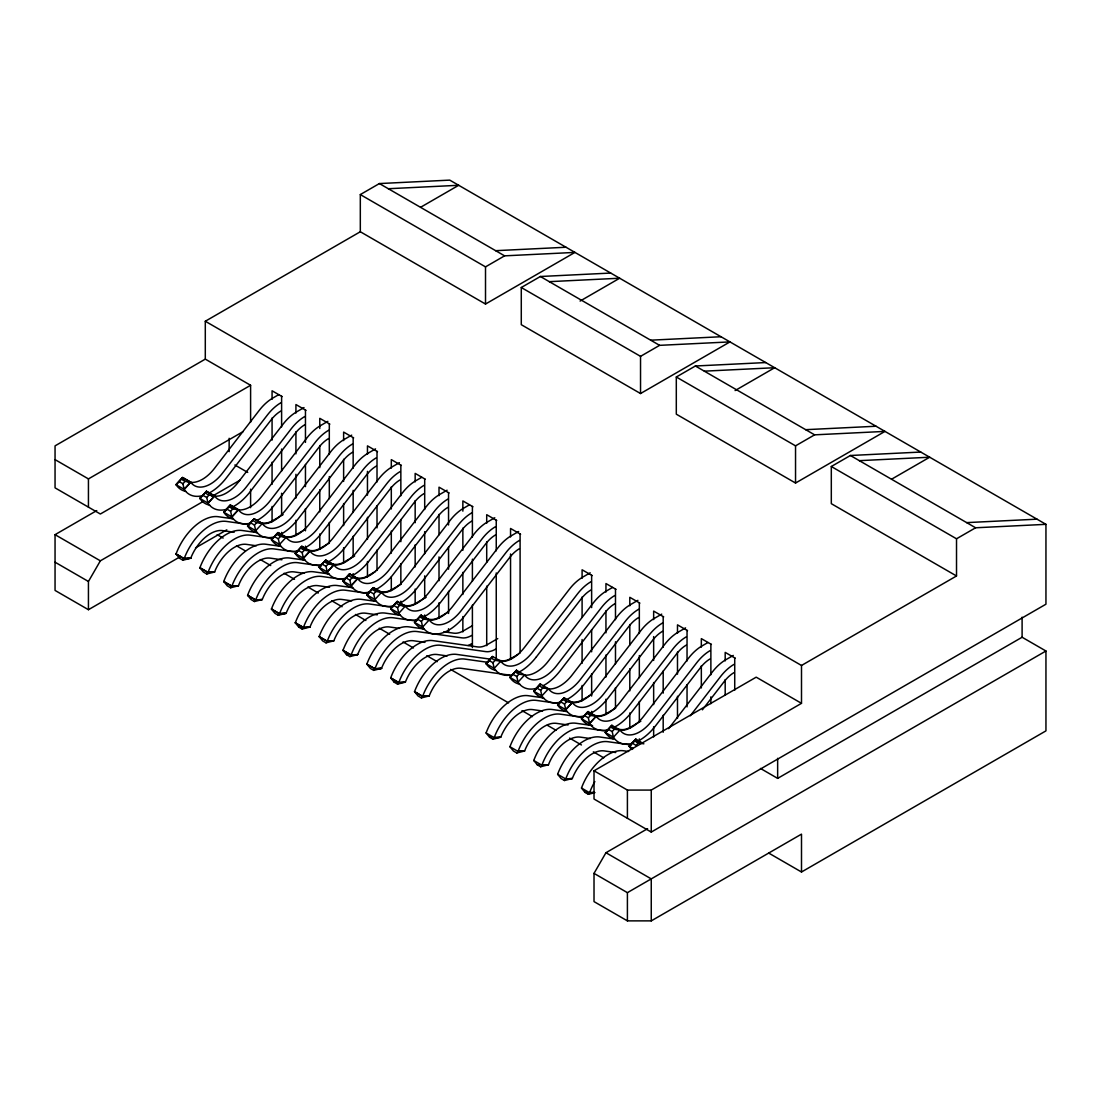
<?xml version="1.0" encoding="UTF-8"?>
<svg xmlns="http://www.w3.org/2000/svg" width="1101" height="1101" viewBox="0 0 1101 1101"><rect width="100%" height="100%" fill="white"/><g stroke="black" fill="none" stroke-linecap="round" stroke-linejoin="round"><path stroke-width="1.5" d="M185.863 491.39A42.389 24.47 -60 0 1 176.064 484.674L182.628 477.531L190.734 482.21A32.273 18.634 -60 0 0 222.567 473.072L267.378 415.022A36.195 20.891 -60 0 1 280.893 402.76M209.713 505.153A42.389 24.47 -60 0 1 199.914 498.45L206.479 491.294L214.585 495.973A32.273 18.634 -60 0 0 246.418 486.848L291.228 428.798A36.195 20.891 -60 0 1 304.743 416.536M232.228 518.612A42.389 24.47 -60 0 1 223.751 512.213L230.329 505.07L238.435 509.749A32.273 18.634 -60 0 0 270.268 500.611L315.079 442.561A36.195 20.891 -60 0 1 328.593 430.298M257.4 532.691A42.389 24.47 -60 0 1 247.601 525.989L254.18 518.832L262.272 523.512A32.273 18.634 -60 0 0 294.118 514.387L338.915 456.337A36.195 20.891 -60 0 1 352.444 444.061M279.915 546.151A42.389 24.47 -60 0 1 271.452 539.751L278.03 532.609L286.122 537.274A32.273 18.634 -60 0 0 317.969 528.15L362.766 470.099A36.195 20.891 -60 0 1 376.294 457.837M305.101 560.23A42.389 24.47 -60 0 1 295.302 553.528L301.867 546.371L309.973 551.05A32.273 18.634 -60 0 0 341.819 541.912L386.616 483.876A36.195 20.891 -60 0 1 400.131 471.6M328.951 574.006A42.389 24.47 -60 0 1 319.152 567.29L325.717 560.134L333.823 564.813L327.258 571.97L319.152 567.29L325.717 560.134L333.823 564.827A32.273 18.634 -60 0 0 365.67 555.688L410.467 497.638A36.195 20.891 -60 0 1 423.981 485.376M352.802 587.769A42.389 24.47 -60 0 1 343.003 581.067L349.567 573.91L357.674 578.589A32.273 18.634 -60 0 0 389.506 569.451L434.317 511.401A36.195 20.891 -60 0 1 447.832 499.138M375.317 601.229A42.389 24.47 -60 0 1 366.853 594.829L373.418 587.673L381.524 592.352A32.273 18.634 -60 0 0 413.357 583.227L458.167 525.177A36.195 20.891 -60 0 1 471.682 512.915M400.489 615.308A42.389 24.47 -60 0 1 390.69 608.592L397.268 601.449L405.374 606.128A32.273 18.634 -60 0 0 437.207 596.99L482.004 538.94A36.195 20.891 -60 0 1 495.533 526.677M423.018 628.767A42.389 24.47 -60 0 1 414.54 622.368L421.119 615.211L429.211 619.891A32.273 18.634 -60 0 0 461.058 610.766L505.854 552.716A36.195 20.891 -60 0 1 519.383 540.453M495.89 670.385A42.389 24.47 -60 0 1 486.091 663.669L492.656 656.526L500.762 661.206A32.273 18.634 -60 0 0 532.609 652.067L577.406 594.017A36.195 20.891 -60 0 1 590.92 581.755M519.741 684.148A42.389 24.47 -60 0 1 509.942 677.445L516.507 670.289L524.613 674.968A32.273 18.634 -60 0 0 556.445 665.844L601.256 607.793A36.195 20.891 -60 0 1 614.771 595.517M543.591 697.924A42.389 24.47 -60 0 1 533.779 691.208L540.357 684.065L548.463 688.744A32.273 18.634 -60 0 0 580.296 679.606L625.107 621.556A36.195 20.891 -60 0 1 638.621 609.293M566.107 711.384A42.389 24.47 -60 0 1 557.629 704.984L564.207 697.828L572.314 702.507A32.273 18.634 -60 0 0 604.146 693.369L648.943 635.318A36.195 20.891 -60 0 1 662.472 623.056M591.278 725.463A42.389 24.47 -60 0 1 581.479 718.747L588.058 711.59L596.164 716.283A32.273 18.634 -60 0 0 627.997 707.145L672.794 649.095A36.195 20.891 -60 0 1 686.322 636.832M613.794 738.909A42.389 24.47 -60 0 1 605.33 732.523L611.895 725.366L620.014 730.046A32.273 18.634 -60 0 0 651.847 720.907L696.644 662.857A36.195 20.891 -60 0 1 710.159 650.595M634.878 741.042L635.745 739.129L643.851 743.822L638.208 742.982L634.878 741.042L629.18 746.285A42.389 24.47 -60 0 0 631.85 749.464M96.75 510.589L55.05 534.673L55.05 590.425L88.438 609.706L88.438 581.479L100.356 560.822L203.011 501.561M768.801 853.124L801.5 872.006L801.5 834.131L651.255 920.876L627.405 920.876L594.017 901.609L594.017 873.382L605.949 852.725L647.594 828.681M536.38 656.898L581.177 598.848A26.08 15.056 -60 0 1 590.92 590.012M668.624 728.656L712.388 671.954A36.195 20.891 -60 0 1 725.903 659.692L733.28 655.425M690.286 715.788L720.494 676.633A36.195 20.891 -60 0 1 734.009 664.371M702.397 709.815L724.279 681.464A26.08 15.056 -60 0 1 734.009 672.628M233.178 518.819L218.246 516.713A42.389 24.47 -60 0 0 176.064 553.968L179.573 558.29L182.917 560.216L184.17 558.661A42.389 24.47 -60 0 1 226.352 521.392L249.583 524.668M257.028 532.595L242.096 530.489A42.389 24.47 -60 0 0 199.914 567.744L203.424 572.052L206.754 573.979L208.02 572.424A42.389 24.47 -60 0 1 250.202 535.169L273.433 538.444M280.879 546.357L265.947 544.252A42.389 24.47 -60 0 0 223.751 581.507L227.274 585.828L230.604 587.755L231.857 586.2A42.389 24.47 -60 0 1 274.053 548.931L297.284 552.207M304.729 560.134L289.783 558.028A42.389 24.47 -60 0 0 247.601 595.283L251.124 599.591L254.455 601.518L255.707 599.962A42.389 24.47 -60 0 1 297.903 562.707L321.134 565.983M328.566 573.896L313.634 571.791A42.389 24.47 -60 0 0 271.452 609.046L274.961 613.367L278.305 615.294L279.558 613.725A42.389 24.47 -60 0 1 321.74 576.47L344.971 579.745M352.416 587.659L337.484 585.553A42.389 24.47 -60 0 0 295.302 622.822L298.811 627.13L302.156 629.056L303.408 627.501A42.389 24.47 -60 0 1 345.59 590.246L368.821 593.522M376.267 601.435L361.334 599.329A42.389 24.47 -60 0 0 319.152 636.584L322.662 640.906L326.006 642.833L327.258 641.264A42.389 24.47 -60 0 1 369.441 604.009L392.672 607.284M400.117 615.198L385.185 613.092A42.389 24.47 -60 0 0 343.003 650.361L346.512 654.668L349.857 656.595L351.109 655.04A42.389 24.47 -60 0 1 393.291 617.785L416.522 621.06M366.853 664.123L370.363 668.431L373.693 670.371L374.946 668.802A42.389 24.47 -60 0 1 417.141 631.547L461.938 637.864A26.08 15.056 -60 0 0 471.682 635.456M497.748 638.58L487.426 644.539A26.08 15.056 -60 0 1 477.683 646.948L432.886 640.631A42.389 24.47 -60 0 0 390.69 677.886L394.213 682.207L397.544 684.134L398.796 682.579A42.389 24.47 -60 0 1 440.992 645.31L485.789 651.627A26.08 15.056 -60 0 0 495.533 649.218M489.917 659.086L456.722 654.407A42.389 24.47 -60 0 0 414.54 691.662L418.063 695.97L421.394 697.896L422.646 696.341A42.389 24.47 -60 0 1 464.842 659.086L488.073 662.362M543.206 697.814L528.274 695.708A42.389 24.47 -60 0 0 486.091 732.963L489.601 737.285L492.945 739.211L494.198 737.656A42.389 24.47 -60 0 1 536.38 700.387L559.611 703.663M567.056 711.59L552.124 709.484A42.389 24.47 -60 0 0 509.942 746.739L513.451 751.047L516.796 752.974L518.048 751.419A42.389 24.47 -60 0 1 560.23 714.164L583.461 717.439M592.558 725.587L575.974 723.247A42.389 24.47 -60 0 0 533.779 760.502L537.302 764.823L540.632 766.75L541.885 765.181A42.389 24.47 -60 0 1 584.08 727.926L607.312 731.202M613.092 738.881L599.825 737.009A42.389 24.47 -60 0 0 557.629 774.278L561.152 778.586L564.483 780.513L565.735 778.957A42.389 24.47 -60 0 1 607.931 741.702L631.162 744.978M628.643 751.488L623.661 750.786A42.389 24.47 -60 0 0 581.479 788.041L584.989 792.362L588.333 794.289L589.585 792.72A42.389 24.47 -60 0 1 594.857 781.586M176.064 484.674L182.628 477.531L190.734 482.21L184.17 489.367L176.064 484.674L182.628 477.531A32.273 18.634 -60 0 0 184.707 479.816M184.17 489.353L182.917 483.738L185.092 481.371L190.734 482.21L184.17 489.367A42.389 24.47 -60 0 0 202.845 495.546M199.914 498.45L206.479 491.294L214.585 495.973L208.02 503.129L199.914 498.45L206.479 491.294M208.02 503.129L206.754 497.514L208.942 495.133L214.585 495.973L208.02 503.129A42.389 24.47 -60 0 0 226.696 509.309M223.751 512.213L230.329 505.07L238.435 509.749L231.871 516.892L223.751 512.213L230.329 505.07A32.273 18.634 -60 0 0 232.394 507.355M231.857 516.892L230.604 511.277L232.793 508.91L238.435 509.749L231.857 516.892A42.389 24.47 -60 0 0 250.546 523.085M247.601 525.989L254.18 518.832L262.286 523.512L255.707 530.668L247.601 525.989L254.18 518.832M274.397 536.848A42.389 24.47 -60 0 1 255.707 530.668L254.455 525.053L256.643 522.672L262.272 523.512M271.452 539.751L278.03 532.609L286.136 537.288L279.558 544.431L271.452 539.751L278.03 532.609A32.273 18.634 -60 0 0 280.094 534.893M298.247 550.624A42.389 24.47 -60 0 1 279.558 544.431L278.305 538.816L280.48 536.448L286.122 537.274M295.302 553.528L301.867 546.371L309.973 551.05L303.408 558.207L295.302 553.528L301.867 546.371A32.273 18.634 -60 0 0 303.945 548.656M303.408 558.207L302.156 552.592L304.33 550.211L309.973 551.05L303.408 558.207A42.389 24.47 -60 0 0 322.084 564.386M345.934 578.163A42.389 24.47 -60 0 1 327.258 571.97L326.006 566.354L328.181 563.987L333.823 564.813M327.258 571.97L333.823 564.827M343.003 581.067L349.567 573.91L357.674 578.589L351.109 585.746L343.003 581.067L349.567 573.91M351.109 585.746L349.857 580.131L352.031 577.75L357.674 578.589L351.109 585.746A42.389 24.47 -60 0 0 369.785 591.925M366.853 594.829L373.418 587.673L381.524 592.366L374.959 599.508L366.853 594.829L373.418 587.673A32.273 18.634 -60 0 0 375.482 589.971M393.635 605.701A42.389 24.47 -60 0 1 374.959 599.508L373.693 593.893L375.881 591.526L381.524 592.352M390.69 608.592L397.268 601.449L405.374 606.128L398.81 613.285L390.69 608.592L397.268 601.449M417.485 619.464A42.389 24.47 -60 0 1 398.81 613.285L397.544 607.656L399.732 605.289L405.374 606.128M414.54 622.368L421.119 615.211L429.225 619.891L422.646 627.047L414.54 622.368L421.119 615.211A32.273 18.634 -60 0 0 423.183 617.496M519.383 548.711A26.08 15.056 -60 0 0 509.639 557.546L464.842 615.597A42.389 24.47 -60 0 1 422.646 627.047L421.394 621.432L423.582 619.051L429.211 619.891M486.091 663.669L492.656 656.526L486.091 663.669L494.198 668.348A42.389 24.47 -60 0 0 512.873 674.541M500.762 661.206L494.198 668.348L492.945 662.733L495.12 660.366L500.762 661.192M536.724 688.304A42.389 24.47 -60 0 1 518.048 682.125L509.942 677.445L516.507 670.289A32.273 18.634 -60 0 0 518.585 672.573M516.796 676.509L518.97 674.129L524.613 674.968L518.048 682.125L516.796 676.509L513.451 674.583M540.357 684.065L533.779 691.208L540.357 684.065L533.779 691.208L541.898 695.887A42.389 24.47 -60 0 0 560.574 702.08M540.632 690.272L542.821 687.905L548.463 688.731L541.898 695.887L540.632 690.272L537.302 688.345M584.425 715.843A42.389 24.47 -60 0 1 565.735 709.663L557.629 704.984L564.207 697.828A32.273 18.634 -60 0 0 566.272 700.112M564.483 704.048L566.671 701.667L572.3 702.507L565.749 709.663L564.483 704.048L561.152 702.121M565.749 709.663L572.314 702.507M608.275 729.619A42.389 24.47 -60 0 1 589.585 723.426L581.479 718.747L588.058 711.59A32.273 18.634 -60 0 0 590.122 713.888M588.333 717.811L590.521 715.444L596.15 716.269L589.585 723.426L588.333 717.811L584.989 715.884M589.585 723.426L596.164 716.283M632.112 743.381A42.389 24.47 -60 0 1 613.436 737.202L605.33 732.523L611.895 725.366A32.273 18.634 -60 0 0 613.973 727.651M612.184 731.587L614.358 729.206L620.001 730.046L613.436 737.202L612.184 731.587L608.839 729.646M633.24 748.625L629.18 746.285L635.745 739.129A32.273 18.634 -60 0 0 637.823 741.427M638.208 742.982L636.034 745.349L632.69 743.423M319.152 567.29L325.717 560.134A32.273 18.634 -60 0 0 327.795 562.432M509.942 677.445L516.507 670.289M557.629 704.984L564.207 697.828M581.479 718.747L588.058 711.59M605.33 732.523L611.895 725.366M629.18 746.285L635.745 739.129M205.295 321.244L360.316 231.747L360.316 194.574L379.391 183.564L449.745 180.124L1045.95 524.337L1045.95 604.201L651.255 832.067L594.017 799.023L594.017 770.796L756.194 677.17L801.5 703.333L801.5 665.472L205.295 321.244L205.295 359.119L55.05 445.864L55.05 487.853L100.356 514.016L243.17 431.564M420.582 207.291L458.69 185.285L388.336 188.725M55.05 459.626L88.438 478.907L250.601 385.281L250.601 422.233M360.316 194.574L485.513 266.869L504.588 255.845L574.942 252.404L485.513 304.041L360.316 231.747M278.691 394.667L272.787 398.08A36.195 20.891 -60 0 0 259.272 410.343L214.461 468.393A32.273 18.634 -60 0 1 187.225 481.412M304.014 407.59L296.637 411.843A36.195 20.891 -60 0 0 283.108 424.119L238.311 482.155A32.273 18.634 -60 0 1 213.993 496.042M521.282 287.512L640.534 356.352L659.609 345.342L729.963 341.902L640.534 393.539L521.282 324.685L521.282 287.512L540.371 276.502L610.711 273.062M327.85 421.353L320.487 425.619A36.195 20.891 -60 0 0 306.959 437.881L262.162 495.932A32.273 18.634 -60 0 1 237.844 509.818M211.929 496.413L240.197 480.091M580.089 301.068L619.657 278.223L549.303 281.663M351.701 435.129L344.324 439.382A36.195 20.891 -60 0 0 330.809 451.644L286.012 509.694A32.273 18.634 -60 0 1 261.694 523.581M88.438 609.706L180.674 556.445M195.565 547.858L226.806 529.829M375.551 448.891L368.174 453.158A36.195 20.891 -60 0 0 354.66 465.42L309.863 523.47A32.273 18.634 -60 0 1 282.627 536.49M283.108 514.662L272.787 520.622A26.08 15.056 -60 0 1 263.043 523.03L259.726 522.562M399.402 462.668L392.025 466.92A36.195 20.891 -60 0 0 378.51 479.183L333.713 537.233A32.273 18.634 -60 0 1 309.395 551.119M305.486 529.278L296.637 534.398A26.08 15.056 -60 0 1 286.893 536.806L281.911 536.104M421.779 477.284L415.875 480.697A36.195 20.891 -60 0 0 402.36 492.959L357.55 551.009A32.273 18.634 -60 0 1 330.314 564.029M329.337 543.054L320.487 548.16A26.08 15.056 -60 0 1 310.743 550.569L307.427 550.101M447.102 490.206L439.726 494.459A36.195 20.891 -60 0 0 426.211 506.721L381.4 564.772A32.273 18.634 -60 0 1 357.082 578.658M354.66 555.964L344.324 561.923A26.08 15.056 -60 0 1 334.594 564.345L331.277 563.877M676.303 377.01L795.541 445.85L814.616 434.84L884.97 431.399L795.541 483.036L676.303 414.182L676.303 377.01L695.378 366L765.732 362.559M469.466 504.822L463.576 508.235A36.195 20.891 -60 0 0 450.048 520.498L405.251 578.548A32.273 18.634 -60 0 1 380.932 592.434M375.551 571.447L368.174 575.699A26.08 15.056 -60 0 1 358.444 578.108L355.128 577.64M494.789 517.745L487.426 521.998A36.195 20.891 -60 0 0 473.898 534.26L429.101 592.31A32.273 18.634 -60 0 1 401.865 605.33M735.096 390.566L774.677 367.72L704.323 371.161M400.874 584.356L392.025 589.462A26.08 15.056 -60 0 1 382.295 591.884L378.964 591.416M518.64 531.508L511.263 535.76A36.195 20.891 -60 0 0 497.748 548.037L452.951 606.087A32.273 18.634 -60 0 1 428.633 619.959M426.197 597.279L415.875 603.238A26.08 15.056 -60 0 1 406.131 605.646L402.815 605.178M448.575 611.895L439.726 617A26.08 15.056 -60 0 1 429.982 619.409L425 618.707M472.425 625.657L463.576 630.777A26.08 15.056 -60 0 1 453.832 633.185L443.882 631.781M590.191 572.809L582.814 577.075A36.195 20.891 -60 0 0 569.3 589.338L524.489 647.388A32.273 18.634 -60 0 1 500.171 661.274M612.569 587.439L606.665 590.838A36.195 20.891 -60 0 0 593.15 603.1L548.339 661.15A32.273 18.634 -60 0 1 524.021 675.037M831.31 466.507L956.521 538.788L956.521 575.974L831.31 503.68L831.31 466.507L850.399 455.497L920.753 452.057M518.64 654.049L511.263 658.315A26.08 15.056 -60 0 1 501.533 660.724L498.216 660.256M637.892 600.348L630.515 604.614A36.195 20.891 -60 0 0 616.987 616.877L572.19 674.927A32.273 18.634 -60 0 1 544.954 687.946M891.576 479.21L929.684 457.218L859.33 460.658M661.729 614.124L654.366 618.377A36.195 20.891 -60 0 0 640.837 630.639L596.04 688.689A32.273 18.634 -60 0 1 571.722 702.576M685.579 627.887L678.202 632.153A36.195 20.891 -60 0 0 664.687 644.415L619.891 702.466A32.273 18.634 -60 0 1 595.572 716.352M591.664 694.511L582.814 699.617A26.08 15.056 -60 0 1 573.07 702.025L568.102 701.323M707.957 642.516L702.053 645.915A36.195 20.891 -60 0 0 688.538 658.178L643.741 716.228A32.273 18.634 -60 0 1 619.423 730.114M615.514 708.273L606.665 713.379A26.08 15.056 -60 0 1 596.921 715.801L593.604 715.333M956.521 538.788L975.596 527.778L1045.95 524.337M640.837 721.196L630.515 727.155A26.08 15.056 -60 0 1 620.771 729.564L615.789 728.862M801.5 665.472L956.521 575.974M594.017 770.796L627.405 790.078L651.255 790.078L801.5 703.333M760.488 768.457L777.65 778.379L1022.1 637.245L1045.95 651.008L1045.95 730.871L801.5 872.006M594.017 873.382L627.405 892.65L1045.95 651.008M234.183 532.237L222.567 530.599A32.273 18.634 -60 0 0 190.734 558.221L182.917 560.216M329.584 587.301L317.969 585.663A32.273 18.634 -60 0 0 286.136 613.298L278.305 615.294M424.972 642.378L413.357 640.741A32.273 18.634 -60 0 0 381.524 668.376L373.693 670.371M594.746 792.748L588.333 794.289M184.17 558.661L190.734 558.221L184.17 558.661L176.064 553.968L184.17 558.661L190.734 558.221M206.754 573.979L214.585 571.997A32.273 18.634 -60 0 1 246.418 544.362L256.382 545.766M230.604 587.755L238.435 585.76A32.273 18.634 -60 0 1 270.268 558.138L281.884 559.776M254.455 601.518L262.272 599.522A32.273 18.634 -60 0 1 294.118 571.901L304.069 573.304M279.558 613.725L286.136 613.298L279.558 613.725L271.452 609.046L279.558 613.725L286.122 613.298M298.811 627.13L301 626.992M302.156 629.056L309.973 627.061A32.273 18.634 -60 0 1 341.819 599.439L351.769 600.843M326.006 642.833L333.823 640.837L327.258 641.264L319.152 636.584L327.258 641.264L333.823 640.837A32.273 18.634 -60 0 1 365.67 613.202L377.285 614.84M346.512 654.668L348.687 654.531M349.857 656.595L357.674 654.6A32.273 18.634 -60 0 1 389.506 626.978L399.47 628.382M366.853 664.123L374.946 668.802L381.524 668.376L374.946 668.802L366.853 664.123A42.389 24.47 -60 0 1 409.035 626.868L423.968 628.974M394.213 682.207L396.388 682.056M397.544 684.134L405.374 682.138A32.273 18.634 -60 0 1 437.207 654.517L447.171 655.921M421.394 697.896L429.211 695.915A32.273 18.634 -60 0 1 461.058 668.279L505.854 674.596A36.195 20.891 -60 0 0 509.006 674.707M489.601 737.285L491.789 737.133M486.091 732.963L494.198 737.656L500.762 737.216A32.273 18.634 -60 0 1 532.609 709.595L542.559 710.998M492.945 739.211L500.762 737.216L494.198 737.656M509.942 746.739L518.048 751.419L524.613 750.978A32.273 18.634 -60 0 1 556.445 723.357L568.061 724.995M516.796 752.974L524.613 750.978L518.048 751.419M537.302 764.823L539.476 764.672M533.779 760.502L541.885 765.181L548.463 764.755A32.273 18.634 -60 0 1 580.296 737.12L590.26 738.523M540.632 766.75L548.463 764.755L541.885 765.181M557.629 774.278L565.735 778.957L572.314 778.517A32.273 18.634 -60 0 1 604.146 750.896L615.762 752.533M564.483 780.513L572.3 778.517L565.735 778.957M584.989 792.362L587.177 792.211M589.585 792.72L594.512 792.403L589.585 792.72L581.479 788.041M374.959 668.802L381.524 668.376M495.643 250.684L565.997 247.243M650.663 340.181L721.017 336.741M805.684 429.679L876.024 426.238M966.65 522.617L1037.004 519.177M379.391 183.564L504.588 255.845M540.371 276.502L659.609 345.342M695.378 366L814.616 434.84M850.399 455.497L975.596 527.778M282.117 396.58L272.071 390.786L272.071 399.291M305.968 410.356L295.921 404.549L295.921 413.054M329.818 424.119L319.772 418.325L319.772 428.523M353.669 437.895L343.622 432.087L343.622 440.593M377.519 451.658L367.459 445.864L367.459 454.355M401.356 465.434L391.309 459.626L391.309 468.131M425.206 479.196L415.16 473.389L415.16 481.894M449.057 492.959L439.01 487.165L439.01 495.67M472.907 506.735L462.86 500.927L462.86 511.139M496.757 520.498L486.711 514.704L486.711 523.209M520.608 534.274L510.547 528.466L510.547 536.971M592.145 575.575L582.099 569.781L582.099 578.286M615.996 589.352L605.949 583.544L605.949 592.049M639.846 603.114L629.8 597.306L629.8 605.811M663.697 616.89L653.65 611.083L653.65 619.588M687.547 630.653L677.487 624.845L677.487 633.35M711.397 644.415L701.337 638.621L701.337 647.127M735.234 658.192L725.187 652.384L725.187 660.889M205.295 359.119L250.601 385.281M234.871 464.994L247.739 472.425M181.748 479.444L185.092 481.371M205.598 493.207L208.942 495.133M229.448 506.983L232.793 508.91M253.299 520.745L256.643 522.672M277.149 534.522L280.48 536.448M301 548.284L304.33 550.211M324.85 562.06L328.181 563.987M348.687 575.823L352.031 577.75M372.537 589.585L375.881 591.526M396.388 603.362L399.732 605.289M420.238 617.124L423.582 619.051M491.789 658.439L495.12 660.366M515.626 672.202L518.97 674.129M539.476 685.978L542.821 687.905M563.327 699.741L566.671 701.667M587.177 713.517L590.521 715.444M611.027 727.279L614.358 729.206M179.573 481.811L182.917 483.738M203.424 495.588L206.754 497.514M227.274 509.35L230.604 511.277M251.124 523.126L254.455 525.053M274.961 536.889L278.305 538.816M298.811 550.665L302.156 552.592M322.662 564.428L326.006 566.354M346.512 578.204L349.857 580.131M370.363 591.966L373.693 593.893M394.213 605.729L397.544 607.656M418.063 619.505L421.394 621.432M489.601 660.806L492.945 662.733M217.186 534.646L223.131 538.086M236.522 545.807L245.44 550.954M260.304 559.542L270.708 565.556M284.099 573.277L294.504 579.291M307.881 587.012L318.285 593.026M331.676 600.747L342.081 606.761M355.458 614.482L365.876 620.496M379.253 628.217L389.658 634.231M403.035 641.952L413.453 647.966M426.83 655.687L437.235 661.687M450.612 669.422L508.607 702.892M521.984 710.627L532.389 716.627M547.266 725.215L556.184 730.362M569.561 738.097L581.452 744.964M593.356 751.832L603.761 757.832M55.05 534.673L100.356 560.822M605.949 852.725L651.255 878.887L651.255 920.876M55.05 562.198L88.438 581.479M1022.1 617.179L1022.1 637.245M795.541 445.85L795.541 483.036M777.65 758.314L777.65 778.379M734.725 657.889L734.725 690.217M725.187 679.606L725.187 694.91M710.874 644.126L710.874 674.748M710.874 696.85L710.874 703.663M701.337 665.83L701.337 687.946M687.038 630.364L687.038 660.972M687.038 684.781L687.038 706.897M677.487 652.067L677.487 674.17M677.487 696.286L677.487 718.403M663.187 616.588L663.187 647.209M663.187 671.018L663.187 693.135M663.187 715.237L663.187 732.248M653.65 636.598L653.65 660.407M653.65 682.524L653.65 704.626M653.65 726.743L653.65 736.941M651.255 790.078L651.255 832.067M640.534 356.352L640.534 393.539M639.337 602.825L639.337 633.433M639.337 655.549L639.337 677.652M639.337 701.475L639.337 721.884M639.337 738.895L639.337 742.294M629.8 624.528L629.8 644.938M629.8 668.747L629.8 690.864M629.8 712.966L629.8 728.284M627.405 790.078L627.405 818.304M627.405 892.65L627.405 920.876M615.487 589.049L615.487 619.67M615.487 641.773L615.487 663.889M615.487 687.698L615.487 708.108M605.949 610.752L605.949 632.869M605.949 654.985L605.949 677.087M605.949 699.204L605.949 714.508M591.636 575.286L591.636 607.601M591.636 629.717L591.636 651.82M591.636 673.936L591.636 696.038M591.636 711.356L591.636 714.755M582.099 596.99L582.099 617.4M582.099 639.516L582.099 663.325M582.099 685.441L582.099 700.745M520.099 533.971L520.099 653.044M510.547 553.982L510.547 659.43M496.248 520.209L496.248 550.83M496.248 572.933L496.248 659.678M486.711 541.912L486.711 562.322M486.711 586.131L486.711 645.668M485.513 266.869L485.513 304.041M472.398 506.432L472.398 537.054M472.398 559.17L472.398 581.273M472.398 605.096L472.398 647.608M462.86 528.15L462.86 550.252M462.86 572.369L462.86 594.485M462.86 616.588L462.86 631.905M448.547 492.67L448.547 524.984M448.547 547.101L448.547 569.203M448.547 591.32L448.547 613.436M448.547 628.74L448.547 632.139M439.01 514.373L439.01 534.783M439.01 556.9L439.01 580.709M439.01 602.825L439.01 618.129M424.697 478.907L424.697 509.515M424.697 531.632L424.697 553.734M424.697 575.851L424.697 597.967M424.697 614.977L424.697 618.377M415.16 500.611L415.16 522.714M415.16 544.83L415.16 566.946M415.16 589.049L415.16 604.366M400.847 465.131L400.847 495.753M400.847 519.562L400.847 541.678M400.847 563.781L400.847 584.191M400.847 601.201L400.847 604.6M391.309 486.835L391.309 508.951M391.309 531.067L391.309 553.17M391.309 576.979L391.309 590.59M377.01 451.369L377.01 481.977M377.01 505.786L377.01 527.902M377.01 550.018L377.01 570.428M367.459 471.366L367.459 495.189M367.459 517.291L367.459 539.407M367.459 561.51L367.459 576.828M353.16 437.592L353.16 468.214M353.16 490.317L353.16 512.433M353.16 536.242L353.16 556.652M353.16 573.662L353.16 577.062M343.622 459.296L343.622 481.412M343.622 503.529L343.622 525.631M343.622 547.747L343.622 563.051M329.309 423.83L329.309 454.438M329.309 476.554L329.309 498.67M329.309 522.48L329.309 542.889M319.772 445.533L319.772 467.65M319.772 489.752L319.772 511.869M319.772 533.985L319.772 549.289M305.459 410.054L305.459 442.368M305.459 464.484L305.459 486.601M305.459 508.703L305.459 530.82M305.459 546.124L305.459 549.523M295.921 431.771L295.921 453.873M295.921 474.283L295.921 498.092M295.921 520.209L295.921 535.513M281.608 396.291L281.608 426.899M281.608 449.015L281.608 471.132M281.608 493.234L281.608 515.351M281.608 532.361L281.608 535.76M272.071 417.995L272.071 440.111M272.071 462.214L272.071 484.33M272.071 506.446L272.071 521.75M250.601 489.202L250.601 507.685M229.146 438.281L229.146 451.658M88.438 478.907L88.438 507.134M351.962 575.782A42.389 24.47 -60 0 0 369.441 560.519L414.251 502.469A26.08 15.056 -60 0 1 423.981 493.633M303.05 548.849A42.389 24.47 -60 0 0 321.74 532.98L366.55 474.93A26.08 15.056 -60 0 1 376.294 466.095M232.724 506.942A42.389 24.47 -60 0 0 250.202 491.679L294.999 433.629A26.08 15.056 -60 0 1 304.743 424.793M423.5 617.083A42.389 24.47 -60 0 0 440.992 601.82L485.789 543.77A26.08 15.056 -60 0 1 495.533 534.935M399.663 603.32A42.389 24.47 -60 0 0 417.141 588.058L461.938 530.008A26.08 15.056 -60 0 1 471.682 521.172M375.813 589.558A42.389 24.47 -60 0 0 393.291 574.295L438.088 516.245A26.08 15.056 -60 0 1 447.832 507.41M280.411 534.48A42.389 24.47 -60 0 0 297.903 519.218L342.7 461.168A26.08 15.056 -60 0 1 352.444 452.332M208.873 493.165A42.389 24.47 -60 0 0 226.352 477.903L271.149 419.853A26.08 15.056 -60 0 1 280.893 411.017M328.112 562.019A42.389 24.47 -60 0 0 345.59 546.757L390.401 488.706A26.08 15.056 -60 0 1 400.131 479.871M256.561 520.704A42.389 24.47 -60 0 0 274.053 505.442L318.85 447.391A26.08 15.056 -60 0 1 328.593 438.556M542.752 685.937A42.389 24.47 -60 0 0 560.23 670.674L605.027 612.624A26.08 15.056 -60 0 1 614.771 603.788M536.38 656.898A42.389 24.47 -60 0 1 518.901 672.16M614.289 727.238A42.389 24.47 -60 0 0 631.781 711.975L676.578 653.925A26.08 15.056 -60 0 1 686.322 645.09M636.928 741.606A42.389 24.47 -60 0 0 655.618 725.752L700.429 667.701A26.08 15.056 -60 0 1 710.159 658.866M589.228 714.067A42.389 24.47 -60 0 0 607.931 698.213L652.728 640.163A26.08 15.056 -60 0 1 662.472 631.327M566.588 699.699A42.389 24.47 -60 0 0 584.08 684.437L628.877 626.386A26.08 15.056 -60 0 1 638.621 617.551M471.682 643.713A36.195 20.891 -60 0 1 468.131 645.475M214.585 571.983L208.02 572.424L199.914 567.744L208.02 572.424L214.585 571.997M238.435 585.76L231.871 586.186L223.751 581.507L231.857 586.2L238.435 585.76M262.286 599.522L255.707 599.962L247.601 595.283L255.707 599.962L262.272 599.522M309.973 627.061L303.408 627.501L295.302 622.822L303.408 627.501L309.973 627.061M357.674 654.6L351.109 655.04L343.003 650.361L351.109 655.04L357.674 654.6M405.374 682.138L398.81 682.579L390.69 677.886L398.796 682.579L405.374 682.138M429.225 695.901L422.646 696.341L414.54 691.662L422.646 696.341L429.211 695.915"/></g></svg>
